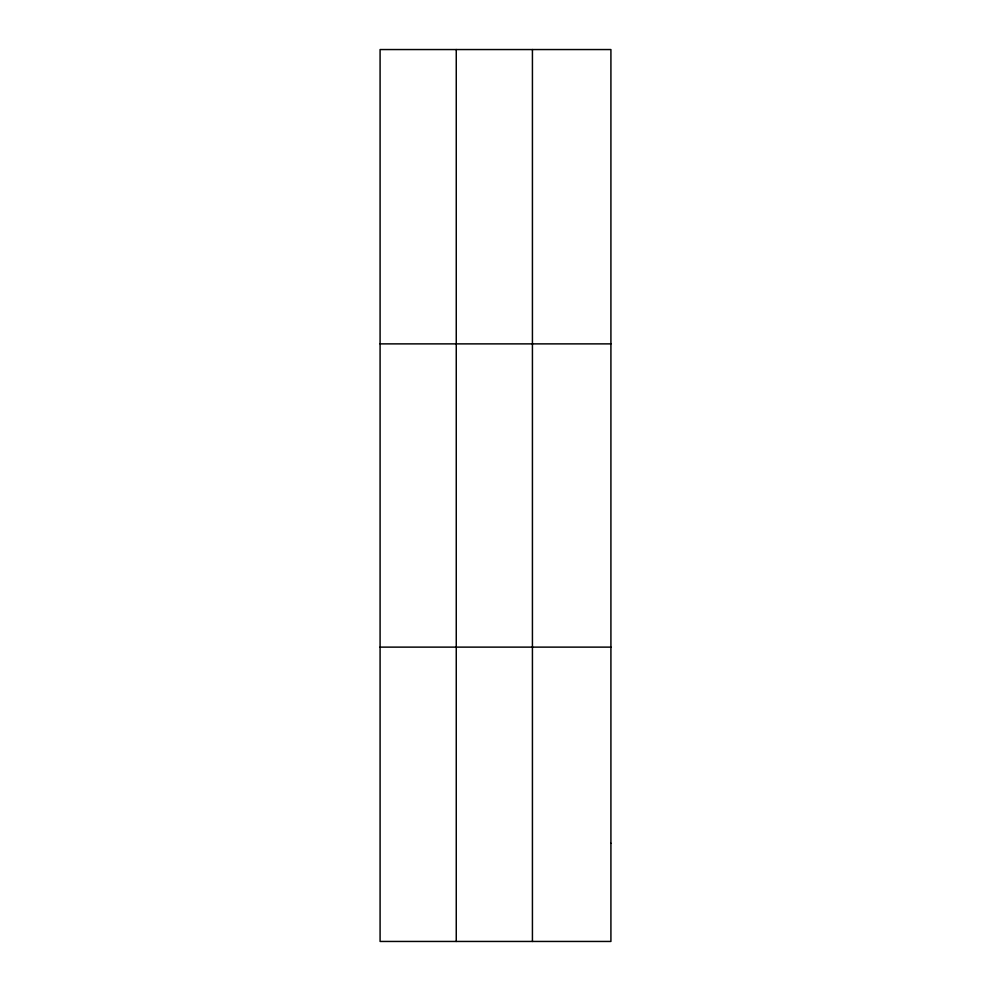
<?xml version="1.0" encoding="UTF-8"?>
<svg xmlns="http://www.w3.org/2000/svg" width="991" height="991" viewBox="0 0 991 991"><rect width="100%" height="100%" fill="white"/><g stroke="black" fill="none" stroke-linecap="round" stroke-linejoin="round"><path stroke-width="1.49" d="M456.256 49.55L456.256 941.45M532.427 49.55L532.427 941.45M380.086 343.877L610.914 343.877M380.086 647.123L610.914 647.123M610.914 843.341L610.914 941.45L380.086 941.45L380.086 49.55L610.914 49.55L610.914 843.341"/></g></svg>
